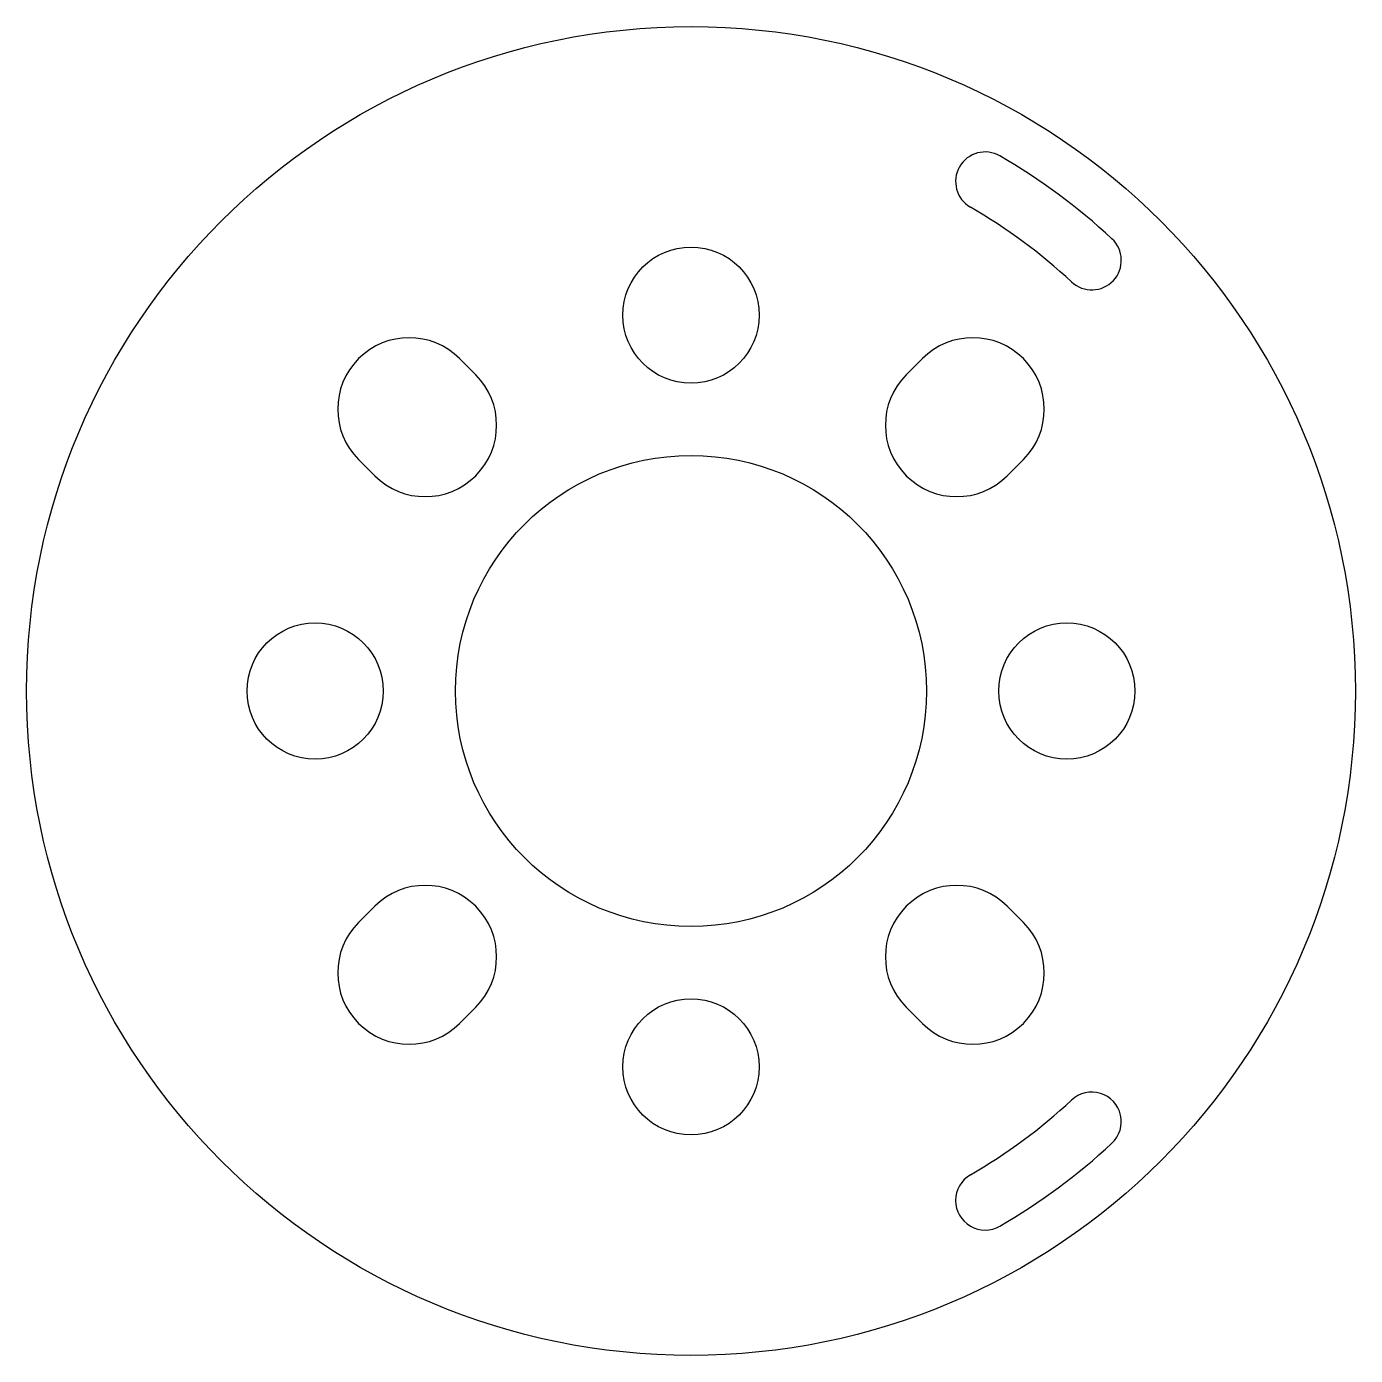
# Model space of a CAD drawing. Header units: millimetres. Extents: x -20 to 20, y -20 to 20.
import ezdxf

# ---------------------------------------------------------------- set-up
doc = ezdxf.new("R2010")
doc.units = ezdxf.units.MM

msp = doc.modelspace()

# ---------------------------------------------------------------- linework, layer by layer
at = {"linetype": 'Continuous', "lineweight": 25}
for p, q in [((-6.965, 10.006), (-6.48, 9.52)), ((6.48, 9.52), (6.965, 10.006)), ((-9.52, 6.48), (-10.006, 6.965)), ((10.006, 6.965), (9.52, 6.48)), ((-10.006, -6.965), (-9.52, -6.48)), ((9.52, -6.48), (10.006, -6.965)), ((-6.48, -9.52), (-6.965, -10.006)), ((6.965, -10.006), (6.48, -9.52))]:
    msp.add_line(p, q, dxfattribs=at)
for centre, radius in [((0, 0), 20), ((0, 11.314), 2.05), ((0, 0), 7.09), ((-11.314, 0), 2.05), ((11.314, 0), 2.05), ((0, -11.314), 2.05)]:
    msp.add_circle(centre, radius, dxfattribs=at)
for centre, radius, start, end in [((8.854, 15.336), 0.889, 60, 240), ((0, 0), 18.597, 47.058, 60), ((0, 0), 16.819, 47.058, 60), ((12.064, 12.963), 0.889, 227.058, 47.058), ((-8.485, 8.485), 2.15, 45, 225), ((8.485, 8.485), 2.15, 315, 135), ((-8, 8), 2.15, 225, 45), ((8, 8), 2.15, 135, 315), ((-8, -8), 2.15, 315, 135), ((8, -8), 2.15, 45, 225), ((-8.485, -8.485), 2.15, 135, 315), ((8.485, -8.485), 2.15, 225, 45), ((0, 0), 16.819, 300, 312.942), ((12.064, -12.963), 0.889, 312.942, 132.942), ((0, 0), 18.597, 300, 312.942), ((8.854, -15.336), 0.889, 120, 300)]:
    msp.add_arc(centre, radius, start, end, dxfattribs=at)

doc.saveas('drawing.dxf')
